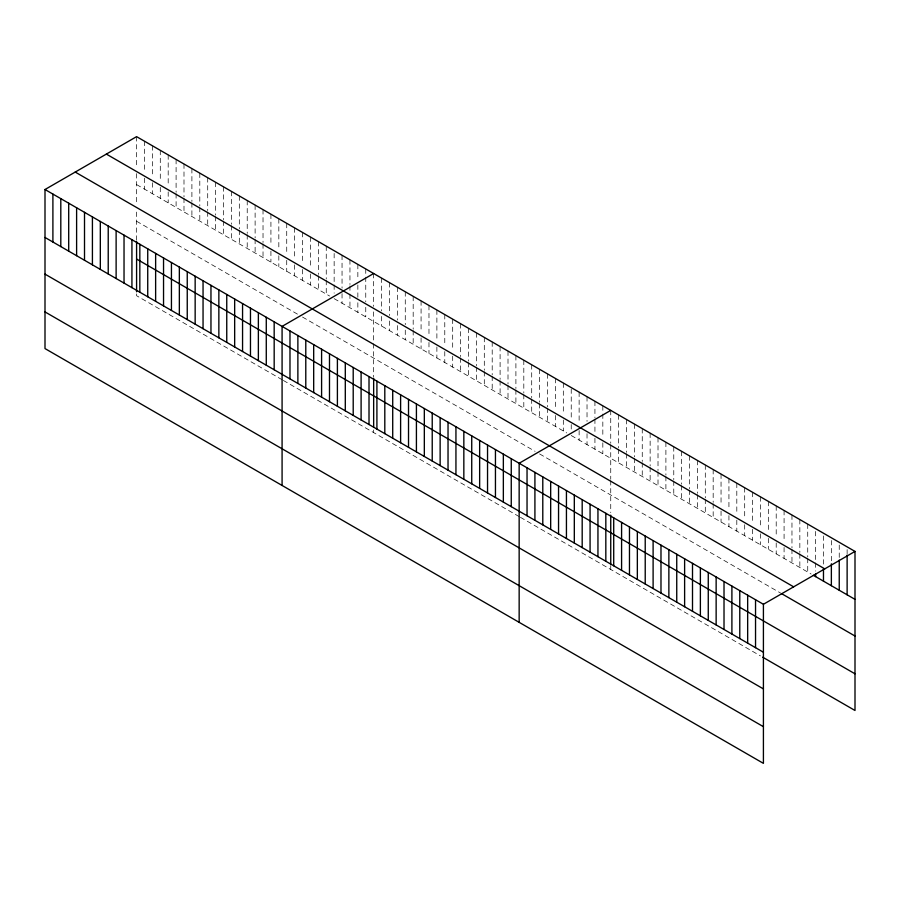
<?xml version="1.0" encoding="UTF-8"?>
<svg xmlns="http://www.w3.org/2000/svg" width="900" height="900" viewBox="0 0 900 900"><rect width="100%" height="100%" fill="white"/><g stroke="black" fill="none" stroke-linecap="round" stroke-linejoin="round"><path stroke-width="0.67" stroke-dasharray="4.5 3.38" d="M136.586 184.579L329.636 296.032M334.147 298.642L566.707 432.911M571.23 435.51L811.102 574.009M136.586 221.254L298.024 314.46M302.535 317.059L535.095 451.327M539.618 453.938L780.705 593.134M282.218 379.789L136.586 295.718L136.586 293.096M283.343 380.441L519.289 516.668M520.425 517.32L760.444 655.898M847.125 549.608L847.125 553.714M839.239 545.051L839.239 558.754M831.364 540.506L831.364 562.421M823.477 535.961L823.477 566.089M815.602 531.405L815.602 561.544M815.602 562.905L815.602 571.129M807.727 524.115L807.727 556.988M807.727 558.36L807.727 572.051M799.841 519.57L799.841 552.442M799.841 553.815L799.841 567.506M791.966 515.025L791.966 547.898M791.966 549.259L791.966 562.961M784.08 510.469L784.08 541.969M784.08 547.447L784.08 558.405M776.205 505.924L776.205 537.424M776.205 542.903L776.205 553.86M768.33 501.368L768.33 532.879M768.33 538.358L768.33 549.315M760.444 496.822L760.444 528.322M760.444 533.801L760.444 544.759M752.569 492.277L752.569 523.778M752.569 529.256L752.569 540.214M744.694 487.721L744.694 519.233M744.694 524.711L744.694 535.669M736.808 483.176L736.808 514.676M736.808 520.155L736.808 531.113M728.933 478.631L728.933 510.131M728.933 515.61L728.933 526.567M721.046 474.075L721.046 505.575M721.046 511.054L721.046 522.011M713.171 469.53L713.171 502.402M713.171 503.775L713.171 517.466M705.296 464.985L705.296 497.846M705.296 499.219L705.296 512.921M697.41 460.429L697.41 493.301M697.41 494.674L697.41 508.365M689.535 455.884L689.535 488.756M689.535 490.118L689.535 503.82M681.649 451.327L681.649 484.2M681.649 485.572L681.649 499.275M673.774 446.782L673.774 479.655M673.774 481.027L673.774 494.719M665.899 442.238L665.899 475.11M665.899 476.471L665.899 490.174M658.012 437.681L658.012 470.554M658.012 471.926L658.012 485.618M650.137 433.136L650.137 466.009M650.137 467.381L650.137 481.072M642.251 428.591L642.251 461.464M642.251 462.825L642.251 476.527M634.376 424.035L634.376 456.907M634.376 458.28L634.376 471.971M626.501 419.49L626.501 452.363M626.501 453.735L626.501 467.426M618.615 414.934L618.615 447.806M618.615 449.179L618.615 462.881M610.74 410.389L610.74 443.261M610.74 444.634L610.74 479.284M610.74 480.6L610.74 512.64M610.74 565.538L610.74 569.464M602.831 405.832L602.831 412.673M602.831 414.045L602.831 437.332M602.831 442.811L602.831 453.769M594.934 401.265L594.934 417.701M594.934 419.074L594.934 432.765M594.934 438.244L594.934 449.201M587.025 396.697L587.025 421.358M587.025 433.688L587.025 444.645M579.127 392.141L579.127 423.641M579.127 430.493L579.127 440.077M571.23 388.946L571.23 419.085M571.23 424.553L571.23 431.404M563.321 383.017L563.321 414.517M563.321 419.996L563.321 430.954M555.424 378.45L555.424 409.95M555.424 415.429L555.424 426.386M547.515 373.894L547.515 406.766M547.515 408.127L547.515 421.83M539.618 369.326L539.618 402.199M539.618 403.571L539.618 417.262M531.709 364.77L531.709 397.631M531.709 399.004L531.709 412.706M523.811 360.202L523.811 393.075M523.811 394.447L523.811 408.139M515.903 355.635L515.903 388.507M515.903 389.88L515.903 403.582M508.005 351.079L508.005 383.951M508.005 385.324L508.005 399.015M500.096 346.511L500.096 379.384M500.096 380.756L500.096 394.447M492.199 341.955L492.199 374.827M492.199 376.189L492.199 389.891M484.301 337.387L484.301 370.26M484.301 371.632L484.301 385.324M476.392 332.831L476.392 365.704M476.392 367.065L476.392 380.767M468.495 328.264L468.495 361.136M468.495 362.509L468.495 376.2M460.586 323.707L460.586 356.569M460.586 357.941L460.586 371.644M452.689 319.14L452.689 350.64M452.689 356.119L452.689 367.076M444.78 314.572L444.78 346.084M444.78 351.562L444.78 362.52M436.882 310.016L436.882 341.516M436.882 346.995L436.882 357.952M428.974 305.449L428.974 336.949M428.974 342.428L428.974 353.385M421.076 300.892L421.076 332.392M421.076 337.871L421.076 348.829M413.179 296.325L413.179 329.197M413.179 330.57L413.179 344.261M405.27 291.769L405.27 324.641M405.27 330.12L405.27 339.705M397.373 287.201L397.373 320.074M397.373 325.553L397.373 335.137M389.464 282.645L389.464 315.506M389.464 320.985L389.464 330.581M381.566 278.077L381.566 310.95M381.566 316.429L381.566 326.014M373.657 273.51L373.657 306.382M373.657 311.861L373.657 342.405M373.657 343.721L373.657 377.021M373.657 429.964L373.657 432.585M365.76 268.954L365.76 275.805M365.76 277.166L365.76 301.826M365.76 307.305L365.76 316.89M357.851 264.386L357.851 279.45M357.851 284.929L357.851 297.259M357.851 302.738L357.851 312.322M349.954 259.83L349.954 284.479M349.954 285.851L349.954 292.702M349.954 294.064L349.954 307.766M342.045 255.263L342.045 288.135M342.045 293.614L342.045 303.199M334.147 253.44L334.147 283.579M334.147 284.94L334.147 293.164M326.25 246.139L326.25 279.011M326.25 280.384L326.25 294.075M318.341 241.571L318.341 274.444M318.341 275.816L318.341 289.519M310.444 237.015L310.444 268.515M310.444 273.994L310.444 284.951M302.535 232.447L302.535 263.959M302.535 269.438L302.535 280.395M294.637 227.891L294.637 259.391M294.637 264.87L294.637 275.827M286.729 223.324L286.729 254.824M286.729 260.303L286.729 271.26M278.831 218.768L278.831 250.268M278.831 255.746L278.831 266.704M270.923 214.2L270.923 245.7M270.923 251.179L270.923 262.136M263.025 209.644L263.025 242.516M263.025 243.877L263.025 257.58M255.116 205.076L255.116 237.949M255.116 239.321L255.116 253.013M247.219 200.509L247.219 233.381M247.219 234.754L247.219 248.456M239.321 195.953L239.321 228.825M239.321 230.197L239.321 243.889M231.412 191.385L231.412 224.257M231.412 225.63L231.412 239.333M223.515 186.829L223.515 219.701M223.515 221.062L223.515 234.765M215.606 182.261L215.606 215.134M215.606 216.506L215.606 230.197M207.709 177.705L207.709 210.578M207.709 211.939L207.709 225.641M199.8 173.138L199.8 206.01M199.8 207.382L199.8 221.074M191.903 168.581L191.903 201.454M191.903 202.815L191.903 216.518M183.994 164.014L183.994 196.886M183.994 198.259L183.994 211.95M176.096 159.446L176.096 192.319M176.096 193.691L176.096 207.394M168.188 154.89L168.188 186.39M168.188 191.869L168.188 202.826M160.29 150.322L160.29 181.834M160.29 187.312L160.29 198.27M152.393 145.766L152.393 177.266M152.393 182.745L152.393 193.703M144.484 141.199L144.484 172.699M144.484 178.178L144.484 189.135M136.586 136.642L136.586 168.143M136.586 173.621L136.586 202.916M136.586 212.085L136.586 240.143"/><path stroke-width="1.35" d="M45 189.518L763.414 604.283L763.414 763.357L45 348.581L45 189.518L136.586 136.642L855 551.419L855 710.482L762.694 657.191M373.657 273.51L282.082 326.385L282.082 485.46M610.74 410.389L519.154 463.264L519.154 622.339M763.414 604.283L855 551.419M106.358 154.091L824.783 568.868M813.352 575.303L855 599.355M75.218 172.069L793.643 586.834M781.83 593.786L855 636.03M136.586 259.043L855 673.808M45 237.454L763.414 652.23M45 274.129L763.414 688.905M45 311.918L763.414 726.683M847.125 555.086L847.125 594.799M839.239 560.115L839.239 590.254M831.364 563.794L831.364 585.709M823.477 568.822L823.477 581.153M815.602 573.863L815.602 576.607M755.539 599.738L755.539 647.674M747.664 595.192L747.664 643.129M739.778 590.636L739.778 638.584M731.903 586.091L731.903 634.028M724.016 581.546L724.016 629.482M716.141 576.99L716.141 624.926M708.266 572.445L708.266 620.381M700.38 567.9L700.38 615.836M692.505 563.344L692.505 611.28M684.619 558.799L684.619 606.735M676.744 554.243L676.744 602.19M668.869 549.697L668.869 597.634M660.982 545.153L660.982 593.089M653.107 540.596L653.107 588.533M645.221 536.051L645.221 583.988M637.346 531.506L637.346 579.442M629.471 526.95L629.471 574.886M621.585 522.405L621.585 570.341M613.71 517.86L613.71 565.796M610.74 515.16L610.74 564.221M605.824 513.304L605.824 561.24M597.949 508.759L597.949 556.695M590.074 504.202L590.074 552.15M582.188 499.657L582.188 547.594M574.312 495.113L574.312 543.049M566.438 490.556L566.438 538.493M558.551 486.011L558.551 533.947M550.676 481.466L550.676 529.403M542.79 476.91L542.79 524.846M534.915 472.365L534.915 520.301M527.04 467.809L527.04 515.756M511.256 458.707L511.256 506.644M503.348 454.14L503.348 502.076M495.45 449.572L495.45 497.52M487.541 445.016L487.541 492.952M479.644 440.449L479.644 488.385M471.735 435.892L471.735 483.829M463.838 431.325L463.838 479.261M455.94 426.769L455.94 474.705M448.031 422.201L448.031 470.137M440.134 417.645L440.134 465.581M432.225 413.077L432.225 461.014M424.327 408.51L424.327 456.457M416.419 403.954L416.419 451.89M408.521 399.386L408.521 447.322M400.613 394.83L400.613 442.766M392.715 390.262L392.715 438.199M384.806 385.706L384.806 433.642M376.909 381.139L376.909 429.075M373.657 378.281L373.657 427.354M369.011 376.571L369.011 424.519M361.103 372.015L361.103 419.951M353.205 367.447L353.205 415.395M345.296 362.891L345.296 410.827M337.399 358.324L337.399 406.26M329.49 353.767L329.49 401.704M321.593 349.2L321.593 397.136M313.684 344.644L313.684 392.58M305.786 340.076L305.786 388.012M297.877 335.509L297.877 383.456M289.98 330.952L289.98 378.889M274.174 321.829L274.174 369.765M266.276 317.261L266.276 365.197M258.368 312.705L258.368 360.641M250.47 308.137L250.47 356.074M242.561 303.581L242.561 351.517M234.664 299.014L234.664 346.95M226.755 294.446L226.755 342.394M218.857 289.89L218.857 337.826M210.96 285.322L210.96 333.27M203.051 280.766L203.051 328.702M195.154 276.199L195.154 324.135M187.245 271.642L187.245 319.579M179.347 267.075L179.347 315.011M171.439 262.519L171.439 310.455M163.541 257.951L163.541 305.887M155.632 253.384L155.632 301.331M147.735 248.828L147.735 296.764M139.826 244.26L139.826 292.196M136.586 241.403L136.586 291.78M131.929 239.704L131.929 287.64M124.031 235.136L124.031 283.072M116.123 230.58L116.123 278.516M108.225 226.013L108.225 273.949M100.316 221.456L100.316 269.392M92.419 216.889L92.419 264.825M84.51 212.321L84.51 260.269M76.612 207.765L76.612 255.701M68.704 203.197L68.704 251.134M60.806 198.641L60.806 246.578M52.898 194.074L52.898 242.01"/></g></svg>
